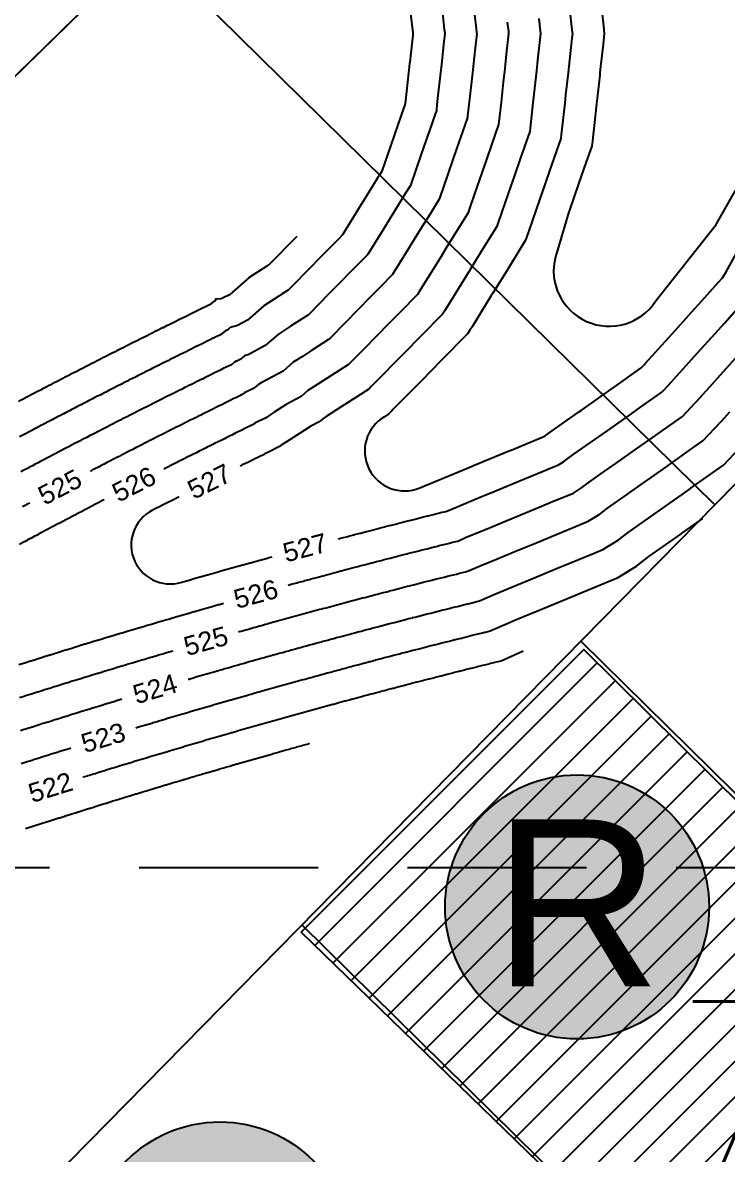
# Model space of a CAD drawing. Header units: feet. Extents: x 5163 to 12107, y -224 to 4120.
# Drawn here: x 6477.1 to 6565.7, y 1912.2 to 2054.4 of the extents above; entities that cross this region are included whole.
import ezdxf
from ezdxf.enums import TextEntityAlignment as Align

# ---------------------------------------------------------------- set-up
doc = ezdxf.new("R2010")
doc.units = ezdxf.units.FT
doc.linetypes.add('2003004C-A$0$BOUNDARY2', pattern=[1.3125, 1, -0.0625, 0.0625, -0.0625, 0.0625, -0.0625])
doc.linetypes.add('HIDDEN', pattern=[0.375, 0.25, -0.125])
for name, color, linetype in [('2003004C-A$0$3A-BERMS', 1, 'Continuous'), ('2003004C-A$0$3A-BND', 6, '2003004C-A$0$BOUNDARY2'), ('2003004C-A$0$3A-LOT', 2, 'Continuous'), ('2003004C-A$0$3A-LOTNO', 7, 'Continuous'), ('2003004C-A$0$BND-WELL#1', 6, 'Continuous'), ('BASE', 7, 'Continuous'), ('grid', 254, 'Continuous'), ('ryland lots', 7, 'Continuous'), ('SODDED LOTS', 2, 'Continuous')]:
    doc.layers.add(name, color=color, linetype=linetype)
doc.styles.add('2003004C-A$0$L100', font='simplex', dxfattribs={"height": 4})
doc.styles.add('2003004C-A$0$Standard', font='txt')
doc.styles.add('ryland', font='ARIAL.TTF', dxfattribs={"height": 25})
doc.styles.get("Standard").update_dxf_attribs({"font": 'ARIAL.TTF'})

# ---------------------------------------------------------------- blocks, each defined once
blk = doc.blocks.new('2003004C-A$0$lota')
at = {"style": '2003004C-A$0$Standard'}
blk.add_attdef('LOTDES', text='', height=0.0833, dxfattribs=at).set_placement((0, 0), align=Align.CENTER)
at = {"style": '2003004C-A$0$Standard', "flags": 1}
for tag in ['LOTAINF', 'LOTAAC', 'LOTASF']:
    blk.add_attdef(tag, text='', height=0.000000105, dxfattribs=at).set_placement((-0.03768, 0), align=Align.CENTER)
blk = doc.blocks.new('RYLAND')
h = blk.add_hatch(color=81)
h.paths.add_polyline_path([(1.164, -1.048, 1), (-1.408, -1.048, 1)])
h.paths.add_polyline_path([(-1.348, -2.228), (1.104, -2.228), (1.104, 0.21), (-1.348, 0.21)], flags=25)
at = {"color": 5}
blk.add_circle((-0.122, -1.048), 1.286, dxfattribs=at)
at = {"layer": 'BASE', "color": 5, "style": 'ryland'}
blk.add_text('R', height=1.625, dxfattribs=at).set_placement((-0.122, -1.821), align=Align.CENTER)

msp = doc.modelspace()

# ---------------------------------------------------------------- hatches: boundary and pattern name
at = {"layer": 'SODDED LOTS', "linetype": 'Continuous'}
h = msp.add_hatch(dxfattribs=at)
h.set_pattern_fill('ANSI31', color=256, style=0)
h.paths.add_polyline_path([(6597.34, 1857.47), (6632.25, 1891.96), (6547.67, 1975.6), (6512.15, 1940.1)])

# ---------------------------------------------------------------- linework, layer by layer
at = {"layer": '2003004C-A$0$3A-BERMS', "color": 43, "linetype": 'Continuous'}
for points, elevation in [([(6525.91, 2055.49), (6526.19, 2053.06), (6526.2, 2052.98), (6526.2, 2052.96), (6526.18, 2052.79), (6525.81, 2049.39), (6525.79, 2049.24), (6525.27, 2044.54), (6525.24, 2044.25), (6525.24, 2044.22), (6525.13, 2043.92), (6525.06, 2043.71), (6523.93, 2040.42), (6523.8, 2040.07), (6522.29, 2035.68), (6522.27, 2035.63), (6522.01, 2035.2), (6521.81, 2034.89), (6520.01, 2031.99), (6519.71, 2031.5), (6517.37, 2027.72), (6517.33, 2027.66), (6516.83, 2027.15), (6516.46, 2026.77), (6514.14, 2024.42), (6513.58, 2023.85), (6510.61, 2020.84), (6510.54, 2020.77), (6509.76, 2020.27), (6509.34, 2019.99), (6507.45, 2018.78), (6505.4, 2016.98), (6504.17, 2016.32), (6503.55, 2016.16), (6503.4, 2016.09), (6503.4, 2016.09), (6503.39, 2016.09), (6503.22, 2016.07), (6503.23, 2016.04), (6502.96, 2015.76), (6502.7, 2015.64), (6502.69, 2015.63), (6502.67, 2015.62), (6502.64, 2015.6), (6502.63, 2015.6), (6502.49, 2015.53), (6502.02, 2015.15), (6502, 2015.14), (6501.84, 2015.06), (6501.28, 2014.79), (6501.26, 2014.78), (6501.1, 2014.7), (6500.55, 2014.43), (6500.53, 2014.42), (6500.36, 2014.34), (6499.81, 2014.07), (6499.8, 2014.06), (6499.63, 2013.98), (6499.08, 2013.71), (6499.06, 2013.7), (6498.89, 2013.62), (6498.35, 2013.35), (6498.33, 2013.34), (6498.15, 2013.25), (6497.61, 2012.98), (6497.6, 2012.98), (6497.42, 2012.89), (6496.88, 2012.62), (6496.86, 2012.61), (6496.81, 2012.59), (6496.65, 2012.51), (6496.28, 2012.32), (6496.15, 2012.26), (6496.13, 2012.25), (6495.6, 2011.98), (6495.42, 2011.89), (6495.4, 2011.89), (6494.87, 2011.62), (6494.69, 2011.53), (6494.67, 2011.52), (6494.14, 2011.26), (6493.96, 2011.16), (6493.94, 2011.16), (6493.41, 2010.89), (6493.23, 2010.8), (6493.21, 2010.79), (6492.69, 2010.53), (6492.5, 2010.43), (6492.48, 2010.42), (6491.96, 2010.16), (6491.77, 2010.06), (6491.75, 2010.06), (6491.23, 2009.79), (6491.04, 2009.7), (6491.02, 2009.69), (6490.5, 2009.43), (6490.31, 2009.33), (6490.29, 2009.32), (6489.78, 2009.06), (6489.58, 2008.96), (6489.56, 2008.95), (6489.05, 2008.69), (6488.85, 2008.59), (6488.84, 2008.58), (6488.33, 2008.32), (6488.12, 2008.22), (6488.11, 2008.21), (6487.6, 2007.95), (6487.4, 2007.85), (6487.38, 2007.84), (6486.88, 2007.58), (6486.67, 2007.48), (6486.65, 2007.47), (6486.15, 2007.21), (6485.94, 2007.1), (6485.93, 2007.1), (6485.43, 2006.84), (6485.22, 2006.73), (6485.2, 2006.73), (6484.7, 2006.47), (6484.49, 2006.36), (6484.48, 2006.35), (6483.98, 2006.09), (6483.77, 2005.98), (6483.75, 2005.98), (6483.26, 2005.72), (6483.04, 2005.61), (6483.03, 2005.6), (6482.53, 2005.35), (6482.32, 2005.23), (6482.3, 2005.23), (6481.81, 2004.97), (6481.59, 2004.86), (6481.58, 2004.85), (6481.09, 2004.6), (6480.87, 2004.48), (6480.86, 2004.48), (6480.37, 2004.22), (6480.15, 2004.11), (6480.13, 2004.1), (6479.65, 2003.85), (6479.42, 2003.73), (6479.41, 2003.72), (6478.93, 2003.47), (6478.7, 2003.35), (6478.69, 2003.34), (6478.21, 2003.09), (6477.98, 2002.97), (6477.97, 2002.97), (6477.49, 2002.71), (6477.26, 2002.59), (6477.24, 2002.59), (6476.77, 2002.33)], 523), ([(6529.91, 2055.58), (6530.15, 2053.51), (6530.2, 2053.07), (6530.21, 2052.97), (6530.1, 2052), (6529.79, 2049.12), (6529.71, 2048.45), (6529.27, 2044.48), (6529.16, 2043.46), (6529.15, 2043.34), (6528.78, 2042.28), (6528.52, 2041.53), (6527.58, 2038.79), (6527.2, 2037.7), (6525.94, 2034.04), (6525.89, 2033.91), (6525.2, 2032.8), (6524.7, 2031.99), (6523.21, 2029.59), (6522.5, 2028.43), (6520.57, 2025.32), (6520.48, 2025.18), (6519.42, 2024.1), (6518.62, 2023.29), (6516.72, 2021.37), (6515.61, 2020.24), (6513.2, 2017.79), (6513.07, 2017.65), (6511.61, 2016.72), (6510.82, 2016.21), (6509.3, 2015.24), (6507.65, 2013.78), (6505.5, 2012.64), (6505.08, 2012.53), (6504.78, 2012.3), (6504.77, 2012.3), (6504.77, 2012.29), (6504.58, 2012.09), (6504.08, 2011.85), (6504.07, 2011.85), (6504.03, 2011.83), (6504.01, 2011.82), (6504, 2011.81), (6503.77, 2011.7), (6503.39, 2011.39), (6503.38, 2011.39), (6503.1, 2011.25), (6502.66, 2011.03), (6502.64, 2011.03), (6502.37, 2010.89), (6501.93, 2010.67), (6501.91, 2010.67), (6501.63, 2010.53), (6501.2, 2010.31), (6501.18, 2010.31), (6500.9, 2010.17), (6500.47, 2009.95), (6500.45, 2009.95), (6500.17, 2009.81), (6499.74, 2009.59), (6499.72, 2009.59), (6499.44, 2009.45), (6499.01, 2009.23), (6498.99, 2009.23), (6498.7, 2009.08), (6498.28, 2008.87), (6498.27, 2008.87), (6498.18, 2008.82), (6498.05, 2008.76), (6497.76, 2008.61), (6497.55, 2008.51), (6497.54, 2008.51), (6497.12, 2008.29), (6496.82, 2008.15), (6496.81, 2008.14), (6496.39, 2007.93), (6496.09, 2007.78), (6496.08, 2007.78), (6495.66, 2007.57), (6495.37, 2007.42), (6495.35, 2007.42), (6494.94, 2007.21), (6494.64, 2007.06), (6494.63, 2007.05), (6494.21, 2006.84), (6493.91, 2006.69), (6493.9, 2006.69), (6493.49, 2006.48), (6493.19, 2006.32), (6493.17, 2006.32), (6492.77, 2006.11), (6492.46, 2005.96), (6492.45, 2005.95), (6492.04, 2005.75), (6491.73, 2005.59), (6491.72, 2005.59), (6491.32, 2005.38), (6491.01, 2005.22), (6491, 2005.22), (6490.6, 2005.01), (6490.28, 2004.85), (6490.27, 2004.85), (6489.87, 2004.65), (6489.56, 2004.49), (6489.55, 2004.48), (6489.15, 2004.28), (6488.84, 2004.12), (6488.82, 2004.11), (6488.43, 2003.91), (6488.11, 2003.75), (6488.1, 2003.74), (6487.71, 2003.54), (6487.39, 2003.37), (6487.38, 2003.37), (6486.99, 2003.17), (6486.67, 2003), (6486.66, 2003), (6486.27, 2002.8), (6485.94, 2002.63), (6485.93, 2002.63), (6485.55, 2002.43), (6485.22, 2002.26), (6485.21, 2002.25), (6484.83, 2002.06), (6484.5, 2001.89), (6484.49, 2001.88), (6484.11, 2001.68), (6483.78, 2001.51), (6483.77, 2001.51), (6483.39, 2001.31), (6483.06, 2001.14), (6483.05, 2001.13), (6482.67, 2000.94), (6482.34, 2000.76), (6482.33, 2000.76), (6481.95, 2000.56), (6481.62, 2000.39), (6481.61, 2000.38), (6481.24, 2000.19), (6480.9, 2000.01), (6480.89, 2000.01), (6480.52, 1999.81), (6480.18, 1999.63), (6480.17, 1999.63), (6479.8, 1999.44), (6479.46, 1999.26), (6479.45, 1999.25), (6479.09, 1999.06), (6478.74, 1998.88), (6478.73, 1998.87), (6478.37, 1998.68), (6478.03, 1998.5), (6478.02, 1998.49), (6477.66, 1998.3), (6477.31, 1998.12), (6477.3, 1998.12), (6476.94, 1997.93)], 524), ([(6533.91, 2055.68), (6534.11, 2053.97), (6534.2, 2053.17), (6534.22, 2052.97), (6534.02, 2051.21), (6533.76, 2048.85), (6533.63, 2047.66), (6533.27, 2044.42), (6533.08, 2042.67), (6533.06, 2042.46), (6532.43, 2040.64), (6531.99, 2039.36), (6531.23, 2037.15), (6530.6, 2035.33), (6529.59, 2032.4), (6529.51, 2032.19), (6528.4, 2030.4), (6527.59, 2029.08), (6526.41, 2027.18), (6525.28, 2025.36), (6523.76, 2022.92), (6523.63, 2022.7), (6522.01, 2021.05), (6520.78, 2019.81), (6519.31, 2018.32), (6517.65, 2016.62), (6515.79, 2014.74), (6515.59, 2014.54), (6513.46, 2013.17), (6512.31, 2012.43), (6511.15, 2011.69), (6509.9, 2010.59), (6507.14, 2009.11), (6506.93, 2008.98), (6506.85, 2008.93), (6506.85, 2008.93), (6506.2, 2008.43), (6506.19, 2008.42), (6506.18, 2008.42), (6506.17, 2008.41), (6505.46, 2008.07), (6505.45, 2008.06), (6505.4, 2008.04), (6505.38, 2008.03), (6505.38, 2008.03), (6505.05, 2007.86), (6504.76, 2007.63), (6504.75, 2007.63), (6504.36, 2007.44), (6504.03, 2007.28), (6504.02, 2007.27), (6503.63, 2007.08), (6503.31, 2006.92), (6503.3, 2006.92), (6502.9, 2006.72), (6502.58, 2006.56), (6502.57, 2006.56), (6502.17, 2006.36), (6501.85, 2006.2), (6501.84, 2006.2), (6501.45, 2006), (6501.13, 2005.84), (6501.12, 2005.84), (6500.72, 2005.64), (6500.4, 2005.48), (6500.39, 2005.48), (6499.99, 2005.28), (6499.67, 2005.12), (6499.67, 2005.12), (6499.55, 2005.06), (6499.45, 2005.01), (6499.23, 2004.91), (6498.95, 2004.76), (6498.94, 2004.76), (6498.63, 2004.6), (6498.22, 2004.4), (6498.22, 2004.4), (6497.91, 2004.24), (6497.5, 2004.04), (6497.49, 2004.04), (6497.19, 2003.88), (6496.78, 2003.68), (6496.77, 2003.67), (6496.46, 2003.52), (6496.05, 2003.31), (6496.04, 2003.31), (6495.74, 2003.16), (6495.33, 2002.95), (6495.32, 2002.95), (6495.02, 2002.8), (6494.61, 2002.58), (6494.6, 2002.58), (6494.3, 2002.43), (6493.88, 2002.22), (6493.87, 2002.22), (6493.58, 2002.07), (6493.16, 2001.85), (6493.15, 2001.85), (6492.86, 2001.7), (6492.44, 2001.49), (6492.43, 2001.48), (6492.14, 2001.34), (6491.72, 2001.12), (6491.71, 2001.12), (6491.42, 2000.97), (6491, 2000.75), (6490.99, 2000.75), (6490.7, 2000.6), (6490.28, 2000.38), (6490.27, 2000.38), (6489.99, 2000.24), (6489.56, 2000.02), (6489.55, 2000.01), (6489.27, 1999.87), (6488.84, 1999.65), (6488.83, 1999.64), (6488.55, 1999.5), (6488.12, 1999.28), (6488.11, 1999.27), (6487.83, 1999.13), (6487.4, 1998.9), (6487.39, 1998.9), (6487.12, 1998.76), (6486.68, 1998.53), (6486.67, 1998.53), (6486.4, 1998.39), (6485.96, 1998.16), (6485.95, 1998.16), (6485.68, 1998.02), (6485.63, 1997.99)], 525), ([(6542.02, 2054.88), (6542.19, 2053.35), (6542.24, 2052.98), (6541.87, 2049.63), (6541.72, 2048.31), (6541.47, 2046.08), (6541.28, 2044.3), (6540.92, 2041.09), (6540.88, 2040.7), (6539.73, 2037.37), (6538.92, 2035.01), (6538.52, 2033.87), (6537.39, 2030.59), (6536.89, 2029.13), (6536.75, 2028.74), (6534.8, 2025.59), (6533.36, 2023.27), (6532.81, 2022.38), (6530.85, 2019.22), (6530.16, 2018.11), (6529.93, 2017.74), (6527.18, 2014.96), (6525.11, 2012.85), (6524.49, 2012.22), (6521.71, 2009.4), (6520.97, 2008.64), (6520.65, 2008.32), (6517.17, 2006.08), (6515.28, 2004.87), (6514.86, 2004.6), (6514.4, 2004.2), (6513.39, 2003.66), (6510.63, 2001.89), (6509.65, 2001.26), (6509.64, 2001.26), (6509.43, 2001.09), (6508.94, 2000.85), (6508.94, 2000.85), (6508.45, 2000.61), (6508.22, 2000.5), (6508.22, 2000.5), (6508.13, 2000.46), (6508.13, 2000.45), (6508.13, 2000.45), (6507.6, 2000.19), (6507.51, 2000.12), (6507.51, 2000.12), (6506.89, 1999.82), (6506.79, 1999.77), (6506.79, 1999.76), (6506.17, 1999.46), (6506.07, 1999.41), (6506.06, 1999.41), (6505.45, 1999.1), (6505.35, 1999.06), (6505.34, 1999.05), (6504.72, 1998.75), (6504.63, 1998.7), (6504.62, 1998.7), (6504.47, 1998.62)], 527), ([(6545.98, 2055.34), (6546.19, 2053.45), (6546.22, 2053.18), (6546.24, 2052.99), (6546.18, 2052.4), (6546.05, 2051.23), (6545.79, 2048.83), (6545.7, 2048.04), (6545.39, 2045.28), (6545.28, 2044.24), (6544.84, 2040.29), (6544.79, 2039.82), (6543.38, 2035.73), (6542.38, 2032.83), (6542.17, 2032.24), (6540.79, 2028.22), (6540.53, 2027.49), (6540.37, 2027.02), (6538, 2023.19), (6536.25, 2020.37), (6536, 2019.98), (6533.63, 2016.15), (6533.36, 2015.71), (6533.08, 2015.27), (6529.77, 2011.91), (6527.27, 2009.36), (6527.08, 2009.17), (6523.74, 2005.78), (6523.56, 2005.59), (6523.17, 2005.2), (6522.63, 2004.85)], 528), ([(6538.06, 2054.43), (6538.2, 2053.26), (6538.23, 2052.98), (6537.94, 2050.42), (6537.74, 2048.58), (6537.55, 2046.87), (6537.28, 2044.36), (6537, 2041.88), (6536.97, 2041.58), (6536.08, 2039.01), (6535.45, 2037.18), (6534.87, 2035.51), (6533.99, 2032.96), (6533.24, 2030.77), (6533.13, 2030.46), (6531.6, 2028), (6530.47, 2026.18), (6529.61, 2024.78), (6528.06, 2022.29), (6526.96, 2020.51), (6526.78, 2020.22), (6524.6, 2018), (6522.94, 2016.33), (6521.9, 2015.27), (6519.68, 2013.01), (6518.38, 2011.69), (6518.12, 2011.43), (6515.31, 2009.63), (6513.79, 2008.65), (6513, 2008.15), (6512.15, 2007.39), (6510.26, 2006.39), (6508.78, 2005.43), (6508.25, 2005.09), (6508.25, 2005.09), (6507.81, 2004.76), (6507.57, 2004.64), (6507.56, 2004.63), (6507.31, 2004.51), (6506.84, 2004.28), (6506.84, 2004.28), (6506.77, 2004.25), (6506.76, 2004.24), (6506.75, 2004.24), (6506.32, 2004.03), (6506.14, 2003.88), (6506.13, 2003.87), (6505.63, 2003.63), (6505.41, 2003.52), (6505.4, 2003.52), (6504.9, 2003.27), (6504.69, 2003.16), (6504.68, 2003.16), (6504.17, 2002.91), (6503.96, 2002.81), (6503.96, 2002.81), (6503.45, 2002.55), (6503.24, 2002.45), (6503.23, 2002.45), (6502.72, 2002.2), (6502.52, 2002.09), (6502.51, 2002.09), (6502, 2001.84), (6501.79, 2001.73), (6501.79, 2001.73), (6501.27, 2001.48), (6501.07, 2001.38), (6501.07, 2001.37), (6500.91, 2001.3), (6500.85, 2001.27), (6500.71, 2001.2), (6500.35, 2001.02), (6500.34, 2001.01), (6500.15, 2000.92), (6499.63, 2000.66), (6499.62, 2000.65), (6499.43, 2000.56), (6498.91, 2000.29), (6498.9, 2000.29), (6498.71, 2000.2), (6498.19, 1999.93), (6498.18, 1999.93), (6497.99, 1999.84), (6497.47, 1999.57), (6497.46, 1999.57), (6497.27, 1999.47), (6496.75, 1999.21), (6496.74, 1999.21), (6496.55, 1999.11), (6496.03, 1998.85), (6496.02, 1998.84), (6495.84, 1998.75), (6495.31, 1998.48), (6495.3, 1998.48), (6495.12, 1998.39), (6494.9, 1998.28)], 526), ([(6511.58, 2027.5), (6511.55, 2027.47), (6511.55, 2027.47), (6508.03, 2023.89), (6508.02, 2023.88), (6507.91, 2023.81), (6507.85, 2023.77), (6505.6, 2022.33), (6503.15, 2020.17), (6502.83, 2020), (6502.67, 2019.96), (6502.1, 2019.68), (6502.08, 2019.68), (6502.08, 2019.68), (6501.37, 2019.62), (6501.38, 2019.46), (6501.35, 2019.43), (6501.32, 2019.42), (6501.3, 2019.41), (6501.3, 2019.41), (6501.26, 2019.39), (6501.25, 2019.39), (6501.22, 2019.37), (6500.64, 2018.9), (6500.62, 2018.9), (6500.57, 2018.87), (6499.9, 2018.54), (6499.88, 2018.54), (6499.83, 2018.51), (6499.17, 2018.18), (6499.15, 2018.18), (6499.09, 2018.15), (6498.43, 2017.82), (6498.41, 2017.81), (6498.35, 2017.79), (6497.69, 2017.46), (6497.67, 2017.45), (6497.61, 2017.42), (6496.96, 2017.1), (6496.94, 2017.09), (6496.87, 2017.06), (6496.22, 2016.73), (6496.2, 2016.73), (6496.14, 2016.69), (6495.48, 2016.37), (6495.46, 2016.36), (6495.44, 2016.35), (6495.25, 2016.26), (6494.8, 2016.03), (6494.75, 2016), (6494.73, 2016), (6494.09, 2015.67), (6494.01, 2015.64), (6493.99, 2015.63), (6493.35, 2015.31), (6493.28, 2015.27), (6493.26, 2015.27), (6492.62, 2014.94), (6492.55, 2014.91), (6492.53, 2014.9), (6491.89, 2014.58), (6491.81, 2014.54), (6491.79, 2014.53), (6491.16, 2014.21), (6491.08, 2014.17), (6491.06, 2014.16), (6490.43, 2013.84), (6490.35, 2013.8), (6490.33, 2013.8), (6489.7, 2013.48), (6489.61, 2013.43), (6489.59, 2013.43), (6488.97, 2013.11), (6488.88, 2013.06), (6488.86, 2013.06), (6488.24, 2012.74), (6488.15, 2012.69), (6488.13, 2012.69), (6487.51, 2012.37), (6487.42, 2012.32), (6487.4, 2012.32), (6486.78, 2012), (6486.69, 2011.95), (6486.67, 2011.94), (6486.05, 2011.63), (6485.96, 2011.58), (6485.94, 2011.57), (6485.32, 2011.26), (6485.23, 2011.21), (6485.21, 2011.2), (6484.59, 2010.88), (6484.5, 2010.83), (6484.48, 2010.83), (6483.86, 2010.51), (6483.77, 2010.46), (6483.75, 2010.45), (6483.14, 2010.14), (6483.04, 2010.09), (6483.02, 2010.08), (6482.41, 2009.76), (6482.31, 2009.71), (6482.29, 2009.7), (6481.68, 2009.39), (6481.58, 2009.33), (6481.56, 2009.33), (6480.96, 2009.01), (6480.85, 2008.96), (6480.84, 2008.95), (6480.23, 2008.64), (6480.13, 2008.58), (6480.11, 2008.57), (6479.51, 2008.26), (6479.4, 2008.2), (6479.38, 2008.2), (6478.78, 2007.88), (6478.67, 2007.82), (6478.66, 2007.82), (6478.06, 2007.5), (6477.95, 2007.45), (6477.93, 2007.44), (6477.34, 2007.13), (6477.22, 2007.07), (6477.2, 2007.06), (6476.61, 2006.75)], 522), ([(6516.79, 1989.49), (6517.25, 1989.62), (6517.33, 1989.64), (6517.33, 1989.64), (6518.02, 1989.82), (6518.1, 1989.84), (6518.1, 1989.84), (6518.79, 1990.02), (6518.87, 1990.04), (6518.87, 1990.04), (6519.56, 1990.22), (6519.64, 1990.24), (6519.65, 1990.24), (6520.33, 1990.42), (6520.42, 1990.44), (6520.42, 1990.44), (6521.1, 1990.62), (6521.19, 1990.64), (6521.19, 1990.64), (6521.87, 1990.82), (6521.96, 1990.84), (6521.96, 1990.84), (6522.64, 1991.02), (6522.73, 1991.04), (6522.73, 1991.04), (6523.41, 1991.22), (6523.5, 1991.24), (6523.51, 1991.24), (6524.18, 1991.41), (6524.28, 1991.44), (6524.28, 1991.44), (6524.95, 1991.61), (6525.05, 1991.63), (6525.05, 1991.63), (6525.72, 1991.8), (6525.82, 1991.83), (6525.83, 1991.83), (6526.49, 1992), (6526.6, 1992.02), (6526.6, 1992.03), (6527.26, 1992.19), (6527.37, 1992.22), (6527.37, 1992.22), (6528.03, 1992.39), (6528.14, 1992.41), (6528.14, 1992.41), (6528.8, 1992.58), (6528.91, 1992.61), (6528.92, 1992.61), (6529.57, 1992.77), (6529.69, 1992.8), (6529.69, 1992.8), (6530.34, 1992.96), (6530.46, 1992.99), (6530.46, 1992.99), (6530.47, 1992.99), (6530.47, 1992.99), (6530.95, 1993.2), (6534.75, 1994.77), (6535.59, 1995.12), (6536.49, 1995.49), (6540.23, 1997.04), (6541.15, 1997.42), (6544.52, 1998.81), (6545.11, 1999.17), (6545.49, 1999.47), (6546.49, 2000.18), (6549.6, 2002.36), (6550.69, 2003.14), (6553.7, 2005.26), (6554.8, 2006.04), (6557.49, 2007.93), (6558.49, 2009), (6558.54, 2009.05), (6558.63, 2009.15), (6560.89, 2011.66), (6561.99, 2012.88), (6564.18, 2015.31), (6565.35, 2016.61), (6567.23, 2018.69)], 527), ([(6510.54, 1983.7), (6510.9, 1983.8), (6511.07, 1983.84), (6511.07, 1983.84), (6511.67, 1984), (6511.84, 1984.05), (6511.84, 1984.05), (6512.43, 1984.21), (6512.6, 1984.26), (6512.61, 1984.26), (6513.2, 1984.42), (6513.37, 1984.46), (6513.38, 1984.47), (6513.96, 1984.62), (6514.14, 1984.67), (6514.14, 1984.67), (6514.73, 1984.83), (6514.91, 1984.88), (6514.91, 1984.88), (6515.49, 1985.03), (6515.68, 1985.08), (6515.68, 1985.08), (6516.26, 1985.24), (6516.44, 1985.29), (6516.45, 1985.29), (6516.77, 1985.37), (6516.87, 1985.4), (6517.13, 1985.47), (6517.21, 1985.49), (6517.22, 1985.49), (6517.79, 1985.64), (6517.98, 1985.69), (6517.98, 1985.7), (6518.56, 1985.85), (6518.75, 1985.9), (6518.75, 1985.9), (6519.32, 1986.05), (6519.52, 1986.1), (6519.52, 1986.1), (6520.09, 1986.25), (6520.28, 1986.3), (6520.29, 1986.3), (6520.85, 1986.45), (6521.05, 1986.5), (6521.06, 1986.5), (6521.62, 1986.65), (6521.82, 1986.7), (6521.83, 1986.7), (6522.38, 1986.85), (6522.59, 1986.9), (6522.6, 1986.9), (6523.15, 1987.04), (6523.36, 1987.1), (6523.37, 1987.1), (6523.92, 1987.24), (6524.13, 1987.29), (6524.13, 1987.3), (6524.68, 1987.44), (6524.9, 1987.49), (6524.9, 1987.49), (6525.45, 1987.63), (6525.67, 1987.69), (6525.67, 1987.69), (6526.22, 1987.83), (6526.44, 1987.88), (6526.44, 1987.88), (6526.98, 1988.02), (6527.21, 1988.08), (6527.21, 1988.08), (6527.75, 1988.21), (6527.98, 1988.27), (6527.98, 1988.27), (6528.52, 1988.41), (6528.75, 1988.46), (6528.75, 1988.47), (6529.28, 1988.6), (6529.52, 1988.66), (6529.52, 1988.66), (6530.05, 1988.79), (6530.28, 1988.85), (6530.29, 1988.85), (6530.82, 1988.98), (6531.05, 1989.04), (6531.06, 1989.04), (6531.59, 1989.17), (6531.83, 1989.23), (6531.83, 1989.23), (6531.83, 1989.23), (6531.83, 1989.23), (6531.83, 1989.23), (6532.8, 1989.66), (6535.84, 1990.91), (6537.44, 1991.58), (6539.15, 1992.28), (6542.08, 1993.49), (6543.76, 1994.19), (6546.37, 1995.26), (6547.41, 1995.9), (6548.08, 1996.42), (6549.84, 1997.66), (6552.18, 1999.31), (6554.04, 2000.63), (6556.29, 2002.21), (6558.1, 2003.49), (6560.07, 2004.88), (6561.69, 2006.6), (6561.76, 2006.67), (6561.83, 2006.75), (6563.46, 2008.56), (6565.19, 2010.48), (6566.76, 2012.22)], 526), ([(6504.3, 1977.84), (6504.37, 1977.86), (6504.63, 1977.93), (6504.89, 1978), (6504.9, 1978), (6505.39, 1978.14), (6505.65, 1978.21), (6505.66, 1978.22), (6506.15, 1978.36), (6506.42, 1978.43), (6506.42, 1978.43), (6506.91, 1978.57), (6507.18, 1978.64), (6507.19, 1978.64), (6507.68, 1978.78), (6507.94, 1978.85), (6507.95, 1978.86), (6508.44, 1978.99), (6508.7, 1979.07), (6508.71, 1979.07), (6509.2, 1979.2), (6509.47, 1979.28), (6509.48, 1979.28), (6509.96, 1979.41), (6510.23, 1979.49), (6510.24, 1979.49), (6510.72, 1979.62), (6511, 1979.7), (6511, 1979.7), (6511.48, 1979.83), (6511.76, 1979.91), (6511.77, 1979.91), (6512.24, 1980.04), (6512.52, 1980.11), (6512.53, 1980.12), (6513, 1980.24), (6513.29, 1980.32), (6513.3, 1980.32), (6513.76, 1980.45), (6514.05, 1980.53), (6514.06, 1980.53), (6514.52, 1980.66), (6514.82, 1980.73), (6514.82, 1980.74), (6515.29, 1980.86), (6515.58, 1980.94), (6515.59, 1980.94), (6516.05, 1981.07), (6516.34, 1981.14), (6516.35, 1981.15), (6516.81, 1981.27), (6517.11, 1981.35), (6517.12, 1981.35), (6517.57, 1981.47), (6517.87, 1981.55), (6517.88, 1981.55), (6518.13, 1981.62), (6518.3, 1981.67), (6518.5, 1981.72), (6518.64, 1981.75), (6518.65, 1981.76), (6519.1, 1981.88), (6519.4, 1981.96), (6519.41, 1981.96), (6519.86, 1982.08), (6520.17, 1982.16), (6520.18, 1982.16), (6520.62, 1982.28), (6520.93, 1982.36), (6520.94, 1982.36), (6521.38, 1982.48), (6521.7, 1982.56), (6521.71, 1982.56), (6522.15, 1982.67), (6522.46, 1982.76), (6522.47, 1982.76), (6522.91, 1982.87), (6523.23, 1982.95), (6523.24, 1982.96), (6523.67, 1983.07), (6523.99, 1983.15), (6524, 1983.16), (6524.43, 1983.27), (6524.76, 1983.35), (6524.77, 1983.35), (6525.2, 1983.46), (6525.53, 1983.55), (6525.53, 1983.55), (6525.96, 1983.66), (6526.29, 1983.74), (6526.3, 1983.74), (6526.72, 1983.85), (6527.06, 1983.94), (6527.07, 1983.94), (6527.48, 1984.05), (6527.82, 1984.13), (6527.83, 1984.13), (6528.25, 1984.24), (6528.59, 1984.32), (6528.6, 1984.33), (6529.01, 1984.43), (6529.36, 1984.52), (6529.37, 1984.52), (6529.77, 1984.62), (6530.12, 1984.71), (6530.13, 1984.71), (6530.54, 1984.81), (6530.89, 1984.9), (6530.9, 1984.9), (6531.3, 1985), (6531.66, 1985.09), (6531.66, 1985.09), (6532.06, 1985.19), (6532.42, 1985.28), (6532.43, 1985.28), (6532.83, 1985.38), (6533.19, 1985.47), (6533.2, 1985.47), (6533.2, 1985.47), (6533.2, 1985.47), (6533.2, 1985.47), (6534.65, 1986.11), (6536.93, 1987.05), (6539.29, 1988.03), (6541.81, 1989.07), (6543.93, 1989.95), (6546.36, 1990.95), (6548.22, 1991.72), (6549.71, 1992.62), (6550.67, 1993.37), (6553.18, 1995.14), (6554.77, 1996.26), (6557.39, 1998.11), (6558.87, 1999.16), (6561.4, 2000.94), (6562.66, 2001.83), (6564.89, 2004.2), (6564.99, 2004.3), (6565.03, 2004.35), (6566.04, 2005.47)], 525), ([(6497.95, 1971.87), (6498.03, 1971.89), (6498.04, 1971.9), (6498.44, 1972.02), (6498.79, 1972.11), (6498.8, 1972.12), (6499.2, 1972.24), (6499.55, 1972.34), (6499.56, 1972.34), (6499.95, 1972.46), (6500.3, 1972.55), (6500.31, 1972.56), (6500.71, 1972.67), (6501.06, 1972.77), (6501.07, 1972.78), (6501.47, 1972.89), (6501.82, 1972.99), (6501.83, 1973), (6502.22, 1973.11), (6502.58, 1973.21), (6502.59, 1973.21), (6502.98, 1973.32), (6503.34, 1973.43), (6503.35, 1973.43), (6503.73, 1973.54), (6504.1, 1973.64), (6504.11, 1973.65), (6504.49, 1973.76), (6504.86, 1973.86), (6504.87, 1973.86), (6505.25, 1973.97), (6505.63, 1974.08), (6506, 1974.18), (6506.38, 1974.29), (6506.39, 1974.29), (6506.76, 1974.4), (6507.14, 1974.5), (6507.15, 1974.5), (6507.52, 1974.61), (6507.9, 1974.71), (6507.91, 1974.72), (6508.28, 1974.82), (6508.65, 1974.92), (6508.67, 1974.93), (6509.03, 1975.03), (6509.41, 1975.13), (6509.43, 1975.14), (6509.79, 1975.24), (6510.17, 1975.35), (6510.19, 1975.35), (6510.55, 1975.45), (6510.93, 1975.55), (6510.95, 1975.56), (6511.3, 1975.66), (6511.69, 1975.76), (6511.71, 1975.77), (6512.06, 1975.87), (6512.46, 1975.97), (6512.47, 1975.98), (6512.82, 1976.07), (6513.22, 1976.18), (6513.23, 1976.18), (6513.58, 1976.28), (6513.98, 1976.39), (6513.99, 1976.39), (6514.34, 1976.49), (6514.74, 1976.59), (6514.75, 1976.6), (6515.09, 1976.69), (6515.5, 1976.8), (6515.51, 1976.8), (6515.85, 1976.9), (6516.26, 1977), (6516.27, 1977.01), (6516.61, 1977.1), (6517.02, 1977.21), (6517.03, 1977.21), (6517.37, 1977.3), (6517.78, 1977.41), (6517.79, 1977.42), (6518.13, 1977.5), (6518.54, 1977.61), (6518.55, 1977.62), (6518.89, 1977.71), (6519.3, 1977.82), (6519.32, 1977.82), (6519.5, 1977.87), (6519.73, 1977.93), (6519.88, 1977.97), (6520.06, 1978.02), (6520.08, 1978.02), (6520.4, 1978.11), (6520.83, 1978.22), (6520.84, 1978.22), (6521.16, 1978.31), (6521.59, 1978.42), (6521.6, 1978.42), (6521.92, 1978.51), (6522.35, 1978.62), (6522.36, 1978.62), (6522.68, 1978.7), (6523.11, 1978.82), (6523.12, 1978.82), (6523.44, 1978.9), (6523.87, 1979.01), (6523.89, 1979.02), (6524.2, 1979.1), (6524.64, 1979.21), (6524.65, 1979.21), (6524.96, 1979.29), (6525.4, 1979.41), (6525.41, 1979.41), (6525.71, 1979.49), (6526.16, 1979.6), (6526.17, 1979.61), (6526.47, 1979.68), (6526.92, 1979.8), (6526.94, 1979.8), (6527.23, 1979.88), (6527.68, 1979.99), (6527.7, 1980), (6527.99, 1980.07), (6528.45, 1980.18), (6528.46, 1980.19), (6528.75, 1980.26), (6529.21, 1980.38), (6529.22, 1980.38), (6529.51, 1980.46), (6529.97, 1980.57), (6529.99, 1980.57), (6530.27, 1980.65), (6530.74, 1980.76), (6530.75, 1980.77), (6531.03, 1980.84), (6531.5, 1980.95), (6531.51, 1980.96), (6531.79, 1981.03), (6532.26, 1981.14), (6532.28, 1981.15), (6532.55, 1981.22), (6533.03, 1981.33), (6533.04, 1981.34), (6533.31, 1981.4), (6533.79, 1981.52), (6533.8, 1981.53), (6534.07, 1981.59), (6534.56, 1981.71), (6534.56, 1981.71), (6534.56, 1981.71), (6534.57, 1981.71), (6534.57, 1981.71), (6536.51, 1982.57), (6538.02, 1983.19), (6541.15, 1984.48), (6544.47, 1985.86), (6545.78, 1986.4), (6548.97, 1987.72), (6550.07, 1988.17), (6552.01, 1989.35), (6553.26, 1990.32), (6556.52, 1992.62), (6557.36, 1993.21), (6560.75, 1995.6), (6561.46, 1996.11), (6564.7, 1998.39), (6565.25, 1998.78), (6568.09, 2001.79)], 524), ([(6496.8, 1994.78), (6496.73, 1994.74), (6496.73, 1994.74), (6496.66, 1994.71), (6496.01, 1994.38), (6496.01, 1994.38), (6495.94, 1994.34), (6495.3, 1994.02), (6495.3, 1994.02), (6495.23, 1993.98), (6494.58, 1993.65), (6494.58, 1993.65), (6494.52, 1993.62), (6493.91, 1993.31)], 527), ([(6487.38, 1994.42), (6487.26, 1994.35), (6486.71, 1994.07), (6486.7, 1994.06), (6486.55, 1993.98), (6485.99, 1993.69), (6485.99, 1993.69), (6485.84, 1993.61), (6485.28, 1993.32), (6485.27, 1993.32), (6485.12, 1993.24), (6484.57, 1992.95), (6484.56, 1992.95), (6484.41, 1992.87), (6483.85, 1992.58), (6483.85, 1992.57), (6483.7, 1992.5), (6483.14, 1992.2), (6483.14, 1992.2), (6482.99, 1992.12), (6482.43, 1991.83), (6482.42, 1991.82), (6482.28, 1991.75), (6481.72, 1991.45), (6481.71, 1991.45), (6481.57, 1991.38), (6481, 1991.07), (6481, 1991.07), (6480.87, 1991), (6480.29, 1990.7), (6480.29, 1990.7), (6480.16, 1990.63), (6479.58, 1990.32), (6479.58, 1990.32), (6479.45, 1990.25), (6478.87, 1989.94), (6478.87, 1989.94), (6478.74, 1989.87), (6478.16, 1989.56), (6478.16, 1989.56), (6478.03, 1989.5), (6477.45, 1989.18), (6477.45, 1989.18), (6477.33, 1989.12), (6476.75, 1988.81)], 526), ([(6478.04, 1994.01), (6477.84, 1993.9), (6477.37, 1993.65), (6477.37, 1993.65), (6477.13, 1993.52)], 525), ([(6491.38, 1965.77), (6491.58, 1965.83), (6492.01, 1965.96), (6492.02, 1965.97), (6492.33, 1966.06), (6492.76, 1966.19), (6492.78, 1966.19), (6493.08, 1966.28), (6493.52, 1966.41), (6493.53, 1966.42), (6493.74, 1966.48), (6494.05, 1966.57), (6494.18, 1966.61), (6494.27, 1966.64), (6494.28, 1966.64), (6494.59, 1966.73), (6495.03, 1966.86), (6495.04, 1966.87), (6495.34, 1966.96), (6495.78, 1967.09), (6495.79, 1967.09), (6496.09, 1967.18), (6496.53, 1967.31), (6496.55, 1967.31), (6496.84, 1967.4), (6497.29, 1967.53), (6497.3, 1967.54), (6497.59, 1967.62), (6498.04, 1967.75), (6498.06, 1967.76), (6498.34, 1967.84), (6498.8, 1967.97), (6498.81, 1967.98), (6499.1, 1968.06), (6499.55, 1968.19), (6499.56, 1968.2), (6499.85, 1968.28), (6500.31, 1968.41), (6500.32, 1968.42), (6500.6, 1968.5), (6501.06, 1968.63), (6501.07, 1968.64), (6501.35, 1968.72), (6501.82, 1968.85), (6501.83, 1968.86), (6502.1, 1968.94), (6502.57, 1969.07), (6502.59, 1969.07), (6502.86, 1969.15), (6503.33, 1969.29), (6503.34, 1969.29), (6503.61, 1969.37), (6504.08, 1969.5), (6504.1, 1969.51), (6504.36, 1969.58), (6504.84, 1969.72), (6504.85, 1969.72), (6505.12, 1969.8), (6505.59, 1969.93), (6505.61, 1969.94), (6505.87, 1970.01), (6506.35, 1970.15), (6506.36, 1970.15), (6506.62, 1970.23), (6506.88, 1970.3), (6507.38, 1970.44), (6507.86, 1970.57), (6507.88, 1970.58), (6508.13, 1970.65), (6508.62, 1970.78), (6508.63, 1970.79), (6508.88, 1970.86), (6509.37, 1971), (6509.39, 1971), (6509.64, 1971.07), (6510.13, 1971.21), (6510.15, 1971.21), (6510.39, 1971.28), (6510.89, 1971.42), (6510.9, 1971.42), (6511.14, 1971.49), (6511.64, 1971.62), (6511.66, 1971.63), (6511.9, 1971.7), (6512.4, 1971.83), (6512.42, 1971.84), (6512.65, 1971.9), (6513.16, 1972.04), (6513.17, 1972.05), (6513.41, 1972.11), (6513.91, 1972.25), (6513.93, 1972.25), (6514.16, 1972.32), (6514.67, 1972.45), (6514.69, 1972.46), (6514.91, 1972.52), (6515.43, 1972.66), (6515.44, 1972.67), (6515.67, 1972.73), (6516.19, 1972.86), (6516.2, 1972.87), (6516.42, 1972.93), (6516.94, 1973.07), (6516.96, 1973.07), (6517.18, 1973.13), (6517.7, 1973.27), (6517.72, 1973.28), (6517.93, 1973.34), (6518.46, 1973.48), (6518.47, 1973.48), (6518.69, 1973.54), (6519.22, 1973.68), (6519.23, 1973.68), (6519.44, 1973.74), (6519.98, 1973.88), (6519.99, 1973.88), (6520.2, 1973.94), (6520.73, 1974.08), (6520.75, 1974.09), (6520.86, 1974.12), (6521.16, 1974.19), (6521.25, 1974.22), (6521.49, 1974.28), (6521.51, 1974.29), (6521.71, 1974.34), (6522.25, 1974.48), (6522.26, 1974.49), (6522.46, 1974.54), (6523.01, 1974.68), (6523.02, 1974.68), (6523.22, 1974.74), (6523.77, 1974.88), (6523.78, 1974.88), (6523.97, 1974.93), (6524.52, 1975.07), (6524.54, 1975.08), (6524.73, 1975.13), (6525.28, 1975.27), (6525.3, 1975.28), (6525.49, 1975.32), (6526.04, 1975.47), (6526.06, 1975.47), (6526.24, 1975.52), (6526.8, 1975.66), (6526.82, 1975.67), (6527, 1975.71), (6527.56, 1975.86), (6527.58, 1975.86), (6527.75, 1975.91), (6528.32, 1976.05), (6528.34, 1976.05), (6528.51, 1976.1), (6529.08, 1976.24), (6529.09, 1976.25), (6529.26, 1976.29), (6529.84, 1976.43), (6529.85, 1976.44), (6530.02, 1976.48), (6530.6, 1976.63), (6530.61, 1976.63), (6530.78, 1976.67), (6531.36, 1976.82), (6531.37, 1976.82), (6531.53, 1976.86), (6532.12, 1977.01), (6532.13, 1977.01), (6532.29, 1977.05), (6532.88, 1977.2), (6532.89, 1977.2), (6533.05, 1977.24), (6533.64, 1977.39), (6533.65, 1977.39), (6533.8, 1977.43), (6534.4, 1977.57), (6534.41, 1977.58), (6534.56, 1977.62), (6535.16, 1977.76), (6535.17, 1977.77), (6535.32, 1977.8), (6535.92, 1977.95), (6535.92, 1977.95), (6535.93, 1977.95), (6535.93, 1977.95), (6535.93, 1977.95), (6538.36, 1979.02), (6539.11, 1979.33), (6543, 1980.94), (6547.13, 1982.65), (6547.64, 1982.86), (6551.57, 1984.48), (6551.92, 1984.63), (6554.31, 1986.07), (6555.85, 1987.27), (6559.86, 1990.1), (6559.95, 1990.17), (6562.65, 1992.07)], 523), ([(6476.67, 1973.71), (6477.37, 1973.94), (6477.43, 1973.95), (6477.44, 1973.95), (6478.13, 1974.17), (6478.2, 1974.19), (6478.2, 1974.19), (6478.89, 1974.41), (6478.96, 1974.43), (6478.96, 1974.43), (6479.65, 1974.65), (6479.72, 1974.67), (6479.72, 1974.67), (6480.41, 1974.89), (6480.48, 1974.91), (6480.48, 1974.91), (6481.17, 1975.12), (6481.24, 1975.15), (6481.24, 1975.15), (6481.93, 1975.36), (6482.01, 1975.38), (6482.01, 1975.38), (6482.69, 1975.6), (6482.77, 1975.62), (6482.77, 1975.62), (6483.45, 1975.83), (6483.53, 1975.85), (6483.53, 1975.85), (6484.21, 1976.06), (6484.29, 1976.09), (6484.3, 1976.09), (6484.97, 1976.3), (6485.06, 1976.32), (6485.06, 1976.32), (6485.73, 1976.53), (6485.82, 1976.55), (6485.82, 1976.55), (6486.5, 1976.76), (6486.58, 1976.79), (6486.58, 1976.79), (6487.26, 1976.99), (6487.35, 1977.02), (6487.35, 1977.02), (6488.02, 1977.22), (6488.11, 1977.25), (6488.11, 1977.25), (6488.78, 1977.45), (6488.87, 1977.48), (6488.87, 1977.48), (6489.34, 1977.62), (6489.41, 1977.64), (6489.43, 1977.65), (6489.64, 1977.71), (6489.64, 1977.71), (6490.3, 1977.91), (6490.4, 1977.94), (6490.4, 1977.94), (6491.06, 1978.13), (6491.16, 1978.16), (6491.17, 1978.16), (6491.82, 1978.36), (6491.93, 1978.39), (6491.93, 1978.39), (6492.59, 1978.59), (6492.69, 1978.62), (6492.69, 1978.62), (6493.35, 1978.81), (6493.46, 1978.84), (6493.46, 1978.84), (6494.11, 1979.04), (6494.22, 1979.07), (6494.22, 1979.07), (6494.87, 1979.26), (6494.98, 1979.29), (6494.99, 1979.29), (6495.63, 1979.48), (6495.75, 1979.52), (6495.75, 1979.52), (6496.4, 1979.7), (6496.51, 1979.74), (6496.52, 1979.74), (6497.16, 1979.93), (6497.28, 1979.96), (6497.28, 1979.96), (6497.92, 1980.15), (6498.04, 1980.18), (6498.05, 1980.18), (6498.68, 1980.37), (6498.81, 1980.4), (6498.81, 1980.4), (6499.45, 1980.59), (6499.58, 1980.62), (6499.58, 1980.62), (6500.21, 1980.81), (6500.34, 1980.84), (6500.34, 1980.84), (6500.97, 1981.02), (6501.11, 1981.06), (6501.11, 1981.06), (6501.74, 1981.24), (6501.87, 1981.28), (6501.88, 1981.28), (6502.39, 1981.43)], 526), ([(6476.76, 1969.57), (6477.34, 1969.75), (6477.51, 1969.81), (6477.52, 1969.81), (6478.1, 1969.99), (6478.27, 1970.05), (6478.28, 1970.05), (6478.86, 1970.23), (6479.03, 1970.29), (6479.04, 1970.29), (6479.61, 1970.47), (6479.79, 1970.52), (6479.79, 1970.53), (6480.37, 1970.71), (6480.55, 1970.76), (6480.55, 1970.76), (6481.12, 1970.94), (6481.31, 1971), (6481.31, 1971), (6481.88, 1971.18), (6482.07, 1971.24), (6482.07, 1971.24), (6482.64, 1971.41), (6482.82, 1971.47), (6482.83, 1971.47), (6483.39, 1971.65), (6483.58, 1971.71), (6483.59, 1971.71), (6484.15, 1971.88), (6484.34, 1971.94), (6484.35, 1971.94), (6484.91, 1972.12), (6485.1, 1972.17), (6485.11, 1972.18), (6485.67, 1972.35), (6485.86, 1972.41), (6485.87, 1972.41), (6486.42, 1972.58), (6486.62, 1972.64), (6486.63, 1972.64), (6487.18, 1972.81), (6487.38, 1972.87), (6487.39, 1972.87), (6487.94, 1973.04), (6488.14, 1973.1), (6488.15, 1973.1), (6488.7, 1973.27), (6488.9, 1973.33), (6488.91, 1973.33), (6489.45, 1973.5), (6489.66, 1973.56), (6489.67, 1973.56), (6490.21, 1973.73), (6490.42, 1973.79), (6490.43, 1973.79), (6490.81, 1973.91), (6490.96, 1973.95), (6491.02, 1973.97), (6491.18, 1974.02), (6491.19, 1974.02), (6491.73, 1974.18), (6491.94, 1974.24), (6491.95, 1974.25), (6492.49, 1974.41), (6492.7, 1974.47), (6492.71, 1974.47), (6493.25, 1974.63), (6493.46, 1974.7), (6493.47, 1974.7), (6494, 1974.86), (6494.22, 1974.92), (6494.23, 1974.92), (6494.76, 1975.08), (6494.98, 1975.15), (6494.99, 1975.15), (6495.52, 1975.31), (6495.75, 1975.37), (6495.75, 1975.37), (6496.06, 1975.46)], 525), ([(6484.74, 1959.57), (6484.79, 1959.59), (6485.32, 1959.75), (6485.34, 1959.76), (6485.54, 1959.82), (6486.07, 1959.99), (6486.08, 1959.99), (6486.29, 1960.05), (6486.82, 1960.22), (6486.83, 1960.22), (6487.03, 1960.29), (6487.57, 1960.45), (6487.58, 1960.46), (6487.78, 1960.52), (6488.32, 1960.68), (6488.33, 1960.69), (6488.53, 1960.75), (6489.07, 1960.91), (6489.08, 1960.92), (6489.28, 1960.98), (6489.82, 1961.14), (6489.83, 1961.15), (6490.03, 1961.21), (6490.57, 1961.37), (6490.58, 1961.37), (6490.77, 1961.43), (6491.31, 1961.6), (6491.33, 1961.6), (6491.52, 1961.66), (6492.06, 1961.82), (6492.08, 1961.83), (6492.27, 1961.89), (6492.81, 1962.05), (6492.83, 1962.06), (6493.02, 1962.11), (6493.57, 1962.28), (6493.58, 1962.28), (6493.77, 1962.34), (6494.32, 1962.5), (6494.33, 1962.51), (6494.52, 1962.56), (6495.07, 1962.72), (6495.08, 1962.73), (6495.21, 1962.77), (6495.6, 1962.89), (6495.76, 1962.93), (6495.82, 1962.95), (6495.83, 1962.96), (6496.01, 1963.01), (6496.57, 1963.17), (6496.58, 1963.18), (6496.76, 1963.23), (6497.32, 1963.39), (6497.33, 1963.4), (6497.51, 1963.45), (6498.07, 1963.62), (6498.08, 1963.62), (6498.26, 1963.67), (6498.82, 1963.84), (6498.84, 1963.84), (6499.01, 1963.89), (6499.57, 1964.06), (6499.59, 1964.06), (6499.75, 1964.11), (6500.32, 1964.28), (6500.34, 1964.28), (6500.5, 1964.33), (6501.07, 1964.5), (6501.09, 1964.5), (6501.25, 1964.55), (6501.83, 1964.71), (6501.84, 1964.72), (6502, 1964.77), (6502.58, 1964.93), (6502.59, 1964.94), (6502.75, 1964.98), (6503.33, 1965.15), (6503.35, 1965.16), (6503.5, 1965.2), (6504.08, 1965.36), (6504.1, 1965.37), (6504.25, 1965.42), (6504.83, 1965.58), (6504.85, 1965.59), (6505, 1965.63), (6505.59, 1965.8), (6505.6, 1965.8), (6505.75, 1965.84), (6506.34, 1966.01), (6506.35, 1966.02), (6506.5, 1966.06), (6507.09, 1966.22), (6507.11, 1966.23), (6507.25, 1966.27), (6507.84, 1966.44), (6507.86, 1966.44), (6508, 1966.48), (6508.13, 1966.52), (6508.75, 1966.69), (6509.35, 1966.86), (6509.37, 1966.87), (6509.5, 1966.9), (6510.1, 1967.07), (6510.12, 1967.08), (6510.25, 1967.11), (6510.85, 1967.28), (6510.87, 1967.29), (6511, 1967.32), (6511.61, 1967.49), (6511.62, 1967.5), (6511.75, 1967.53), (6512.36, 1967.7), (6512.38, 1967.7), (6512.5, 1967.74), (6513.11, 1967.9), (6513.13, 1967.91), (6513.25, 1967.94), (6513.87, 1968.11), (6513.88, 1968.12), (6514, 1968.15), (6514.62, 1968.32), (6514.64, 1968.33), (6514.75, 1968.36), (6515.37, 1968.52), (6515.39, 1968.53), (6515.5, 1968.56), (6516.13, 1968.73), (6516.15, 1968.74), (6516.25, 1968.76), (6516.88, 1968.93), (6516.9, 1968.94), (6517, 1968.97), (6517.64, 1969.14), (6517.65, 1969.14), (6517.75, 1969.17), (6518.39, 1969.34), (6518.41, 1969.35), (6518.51, 1969.37), (6519.14, 1969.54), (6519.16, 1969.55), (6519.26, 1969.57), (6519.9, 1969.74), (6519.92, 1969.75), (6520.01, 1969.78), (6520.65, 1969.94), (6520.67, 1969.95), (6520.76, 1969.98), (6521.41, 1970.14), (6521.43, 1970.15), (6521.51, 1970.17), (6522.16, 1970.34), (6522.18, 1970.35), (6522.23, 1970.36), (6522.59, 1970.46), (6522.63, 1970.47), (6522.92, 1970.54), (6522.94, 1970.55), (6523.02, 1970.57), (6523.67, 1970.74), (6523.69, 1970.75), (6523.77, 1970.77), (6524.43, 1970.94), (6524.45, 1970.95), (6524.52, 1970.96), (6525.18, 1971.14), (6525.2, 1971.14), (6525.27, 1971.16), (6525.94, 1971.33), (6525.96, 1971.34), (6526.02, 1971.36), (6526.69, 1971.53), (6526.71, 1971.53), (6526.77, 1971.55), (6527.45, 1971.72), (6527.47, 1971.73), (6527.53, 1971.74), (6528.2, 1971.91), (6528.22, 1971.92), (6528.28, 1971.94), (6528.96, 1972.11), (6528.98, 1972.12), (6529.03, 1972.13), (6529.72, 1972.3), (6529.74, 1972.31), (6529.78, 1972.32), (6530.47, 1972.49), (6530.49, 1972.5), (6530.54, 1972.51), (6531.23, 1972.68), (6531.25, 1972.69), (6531.29, 1972.7), (6531.98, 1972.87), (6532, 1972.88), (6532.04, 1972.89), (6532.74, 1973.06), (6532.76, 1973.07), (6532.79, 1973.08), (6533.5, 1973.25), (6533.52, 1973.26), (6533.55, 1973.27), (6534.25, 1973.44), (6534.27, 1973.45), (6534.3, 1973.46), (6535.01, 1973.63), (6535.03, 1973.64), (6535.05, 1973.64), (6535.77, 1973.82), (6535.79, 1973.82), (6535.81, 1973.83), (6536.52, 1974), (6536.54, 1974.01), (6536.56, 1974.01), (6537.29, 1974.19), (6537.29, 1974.19), (6537.3, 1974.19), (6539.99, 1975.38), (6539.99, 1975.37), (6539.99, 1975.37)], 522), ([(6476.86, 1965.43), (6477.33, 1965.58), (6477.61, 1965.66), (6477.62, 1965.67), (6478.08, 1965.81), (6478.36, 1965.9), (6478.37, 1965.91), (6478.83, 1966.05), (6479.12, 1966.14), (6479.13, 1966.15), (6479.58, 1966.29), (6479.87, 1966.38), (6479.88, 1966.38), (6480.34, 1966.53), (6480.63, 1966.62), (6480.64, 1966.62), (6481.09, 1966.77), (6481.38, 1966.86), (6481.39, 1966.86), (6481.84, 1967), (6482.14, 1967.09), (6482.15, 1967.1), (6482.6, 1967.24), (6482.89, 1967.33), (6482.9, 1967.33), (6483.35, 1967.47), (6483.65, 1967.56), (6483.66, 1967.57), (6484.1, 1967.71), (6484.41, 1967.8), (6484.41, 1967.8), (6484.86, 1967.94), (6485.16, 1968.03), (6485.17, 1968.03), (6485.61, 1968.17), (6485.92, 1968.26), (6485.93, 1968.27), (6486.37, 1968.4), (6486.67, 1968.5), (6486.68, 1968.5), (6487.12, 1968.63), (6487.43, 1968.73), (6487.44, 1968.73), (6487.87, 1968.86), (6488.19, 1968.96), (6488.19, 1968.96), (6488.63, 1969.09), (6488.94, 1969.19), (6488.95, 1969.19), (6489.38, 1969.32), (6489.63, 1969.4)], 524), ([(6477.5, 1953.11), (6479.46, 1953.73), (6479.48, 1953.74), (6479.58, 1953.77), (6480.21, 1953.97), (6480.22, 1953.98), (6480.32, 1954.01), (6480.95, 1954.21), (6480.97, 1954.21), (6481.06, 1954.24), (6481.7, 1954.44), (6481.71, 1954.45), (6481.81, 1954.48), (6482.44, 1954.68), (6482.46, 1954.69), (6482.55, 1954.72), (6483.19, 1954.91), (6483.2, 1954.92), (6483.29, 1954.95), (6483.93, 1955.15), (6483.95, 1955.16), (6484.04, 1955.19), (6484.68, 1955.38), (6484.69, 1955.39), (6484.78, 1955.42), (6485.42, 1955.62), (6485.44, 1955.63), (6485.52, 1955.65), (6486.17, 1955.85), (6486.18, 1955.86), (6486.27, 1955.88), (6486.91, 1956.08), (6486.93, 1956.09), (6487.01, 1956.12), (6487.66, 1956.31), (6487.67, 1956.32), (6487.76, 1956.35), (6488.4, 1956.54), (6488.42, 1956.55), (6488.5, 1956.58), (6489.15, 1956.77), (6489.17, 1956.78), (6489.24, 1956.81), (6489.89, 1957), (6489.91, 1957.01), (6489.99, 1957.04), (6490.64, 1957.23), (6490.66, 1957.24), (6490.73, 1957.26), (6491.39, 1957.46), (6491.41, 1957.47), (6491.48, 1957.49), (6492.13, 1957.69), (6492.15, 1957.7), (6492.22, 1957.72), (6492.88, 1957.91), (6492.9, 1957.92), (6492.97, 1957.94), (6493.63, 1958.14), (6493.65, 1958.15), (6493.71, 1958.17), (6494.37, 1958.37), (6494.39, 1958.37), (6494.46, 1958.39), (6495.12, 1958.59), (6495.14, 1958.6), (6495.2, 1958.62), (6495.87, 1958.81), (6495.89, 1958.82), (6495.95, 1958.84), (6496.61, 1959.04), (6496.63, 1959.04), (6496.68, 1959.06), (6497.15, 1959.2), (6497.34, 1959.25), (6497.36, 1959.26), (6497.38, 1959.27), (6497.44, 1959.29), (6498.11, 1959.48), (6498.13, 1959.49), (6498.19, 1959.51), (6498.86, 1959.7), (6498.88, 1959.71), (6498.93, 1959.73), (6499.6, 1959.92), (6499.62, 1959.93), (6499.68, 1959.95), (6500.35, 1960.14), (6500.37, 1960.15), (6500.42, 1960.16), (6501.1, 1960.36), (6501.12, 1960.37), (6501.17, 1960.38), (6501.85, 1960.58), (6501.87, 1960.59), (6501.91, 1960.6), (6502.6, 1960.8), (6502.62, 1960.81), (6502.66, 1960.82), (6503.34, 1961.01), (6503.36, 1961.02), (6503.4, 1961.03), (6504.09, 1961.23), (6504.11, 1961.24), (6504.15, 1961.25), (6504.84, 1961.45), (6504.86, 1961.45), (6504.89, 1961.46), (6505.59, 1961.66), (6505.61, 1961.67), (6505.64, 1961.68), (6506.34, 1961.87), (6506.36, 1961.88), (6506.39, 1961.89), (6507.09, 1962.09), (6507.11, 1962.1), (6507.13, 1962.1), (6507.84, 1962.3), (6507.86, 1962.31), (6507.88, 1962.31), (6508.59, 1962.51), (6508.61, 1962.52), (6508.62, 1962.53), (6509.34, 1962.72), (6509.36, 1962.73), (6509.37, 1962.74), (6509.39, 1962.74), (6510.12, 1962.95), (6510.83, 1963.14), (6510.85, 1963.15), (6510.86, 1963.16), (6511.58, 1963.35), (6511.6, 1963.36), (6511.61, 1963.36), (6512.33, 1963.56), (6512.35, 1963.57), (6512.36, 1963.57), (6513.08, 1963.77), (6513.1, 1963.78), (6513.1, 1963.78), (6513.15, 1963.79), (6513.15, 1963.79), (6513.15, 1963.79)], 521), ([(6476.98, 1961.29), (6477.32, 1961.4), (6477.72, 1961.52), (6477.73, 1961.53), (6478.07, 1961.64), (6478.47, 1961.76), (6478.48, 1961.77), (6478.82, 1961.88), (6479.22, 1962), (6479.23, 1962.01), (6479.57, 1962.12), (6479.97, 1962.24), (6479.98, 1962.25), (6480.32, 1962.35), (6480.72, 1962.48), (6480.73, 1962.48), (6481.07, 1962.59), (6481.47, 1962.72), (6481.49, 1962.72), (6481.82, 1962.83), (6482.23, 1962.95), (6482.24, 1962.96), (6482.57, 1963.06), (6482.98, 1963.19), (6482.99, 1963.19), (6483.19, 1963.25)], 523)]:
    msp.add_lwpolyline(points, dxfattribs=dict(at, elevation=elevation))
for points, elevation in [([(6549.94, 2055.8), (6550.19, 2053.54), (6550.2, 2053.43), (6550.25, 2052.99), (6550.1, 2051.61), (6549.8, 2048.85), (6549.71, 2048.04), (6549.68, 2047.78), (6549.32, 2044.49), (6549.28, 2044.18), (6548.77, 2039.5), (6548.72, 2039.11), (6548.7, 2038.94), (6548.67, 2038.84), (6547.99, 2036.87), (6547.03, 2034.09), (6545.84, 2030.66), (6545.82, 2030.6), (6544.11, 2024.95, 0.846298), (6556.71, 2019.35), (6564.33, 2029), (6564.37, 2029.07), (6566.74, 2033.28)], 529), ([(6522.63, 2004.85, 0.934074), (6527.06, 1995.91), (6533.65, 1998.63), (6533.74, 1998.67), (6533.83, 1998.71), (6538.38, 2000.59), (6538.55, 2000.66), (6542.66, 2002.36), (6542.81, 2002.45), (6542.91, 2002.52), (6543.15, 2002.69), (6547.01, 2005.41), (6547.34, 2005.65), (6551.11, 2008.31), (6551.5, 2008.58), (6554.9, 2010.98), (6555.3, 2011.4), (6555.31, 2011.42), (6555.43, 2011.56), (6558.31, 2014.75), (6558.8, 2015.28), (6561.61, 2018.4), (6562.16, 2019.01), (6564.59, 2021.71), (6565.12, 2022.3), (6565.57, 2023.06), (6567.52, 2026.54)], 528), ([(6493.91, 1993.31, 0.9639), (6497.14, 1984.06), (6497.29, 1984.11), (6497.3, 1984.11), (6497.3, 1984.11), (6498.06, 1984.33), (6498.07, 1984.33), (6498.07, 1984.33), (6498.83, 1984.55), (6498.84, 1984.55), (6498.84, 1984.55), (6499.59, 1984.77), (6499.61, 1984.77), (6499.61, 1984.77), (6500.36, 1984.98), (6500.38, 1984.99), (6500.38, 1984.99), (6501.13, 1985.2), (6501.87, 1985.41), (6501.89, 1985.42), (6501.92, 1985.43), (6501.92, 1985.43), (6502.66, 1985.64), (6502.69, 1985.64), (6502.69, 1985.64), (6503.43, 1985.85), (6503.46, 1985.86), (6503.46, 1985.86), (6504.19, 1986.07), (6504.23, 1986.08), (6504.23, 1986.08), (6504.96, 1986.28), (6505, 1986.29), (6505, 1986.29), (6505.73, 1986.5), (6505.77, 1986.51), (6505.77, 1986.51), (6506.5, 1986.71), (6506.54, 1986.72), (6506.54, 1986.72), (6507.26, 1986.92), (6507.31, 1986.93), (6507.31, 1986.93), (6508.03, 1987.13), (6508.08, 1987.14), (6508.08, 1987.15), (6508.51, 1987.26)], 527)]:
    msp.add_lwpolyline(points, format="xyb", dxfattribs=dict(at, elevation=elevation))
at = {"layer": '2003004C-A$0$3A-BND', "color": 7, "linetype": 'Continuous'}
msp.add_lwpolyline([(6315.04, 2238.78), (6492.85, 2063.91), (6268.58, 1844.93)], dxfattribs=at)
at = {"layer": '2003004C-A$0$3A-LOT', "color": 7, "linetype": 'Continuous'}
for p, q in [((6858.04, 2292.63), (6343.27, 1769.2)), ((6492.85, 2063.91), (6564.15, 1993.8)), ((6547.29, 1976.65), (6632.85, 1892.51)), ((6512.23, 1941), (6597.79, 1856.86))]:
    msp.add_line(p, q, dxfattribs=at)
at = {"layer": '2003004C-A$0$BND-WELL#1', "color": 7, "linetype": 'Continuous', "ltscale": 0.01}
msp.add_line((6492.85, 2063.91), (6268.58, 1844.93), dxfattribs=at)
at = {"layer": 'grid', "color": 252, "linetype": 'HIDDEN', "ltscale": 90}
msp.add_line((5276.78, 1948.24), (11993.45, 1948.24), dxfattribs=at)
at = {"layer": 'SODDED LOTS', "linetype": 'Continuous'}
msp.add_lwpolyline([(6597.34, 1857.47), (6632.25, 1891.96), (6547.67, 1975.6), (6512.15, 1940.1)], close=True, dxfattribs=at)

# ---------------------------------------------------------------- block references
at = {"layer": '2003004C-A$0$3A-LOTNO', "color": 7, "linetype": 'Continuous'}
ref = msp.add_blockref('2003004C-A$0$lota', (6576.56, 1910.55), dxfattribs=dict(at, xscale=250, yscale=250, zscale=250))
ref.add_attrib('LOTDES', '71', dxfattribs={"height": 20.825, "style": '2003004C-A$0$L100'}).set_placement((6576.56, 1910.55), align=Align.CENTER)
at = {"layer": 'ryland lots', "color": 7, "xscale": 12.89581535786783, "yscale": 12.89581535787056, "zscale": 12.89581535787147}
for p in [(6548.41, 1956.78), (6503.52, 1913.19)]:
    msp.add_blockref('RYLAND', p, dxfattribs=at)

# ---------------------------------------------------------------- texts
at = {"layer": '2003004C-A$0$3A-BERMS', "color": 43, "linetype": 'Continuous', "char_height": 2.4, "attachment_point": 5}
for s, insert, rotation in [('{525}', (6481.83, 1996.01, 525), 27.748), ('{526}', (6491.14, 1996.36, 526), 27.1893), ('{527}', (6500.63, 1996.71, 527), 26.6306), ('{527}', (6512.65, 1988.39, 527), 14.7553), ('{526}', (6506.46, 1982.57, 526), 15.2614), ('{525}', (6500.18, 1976.66, 525), 15.7675), ('{524}', (6493.79, 1970.65, 524), 16.6339), ('{523}', (6487.28, 1964.52, 523), 16.8377), ('{522}', (6480.65, 1958.28, 522), 17.403)]:
    msp.add_mtext(s, dxfattribs=dict(at, insert=insert, rotation=rotation))

doc.saveas('drawing.dxf')
